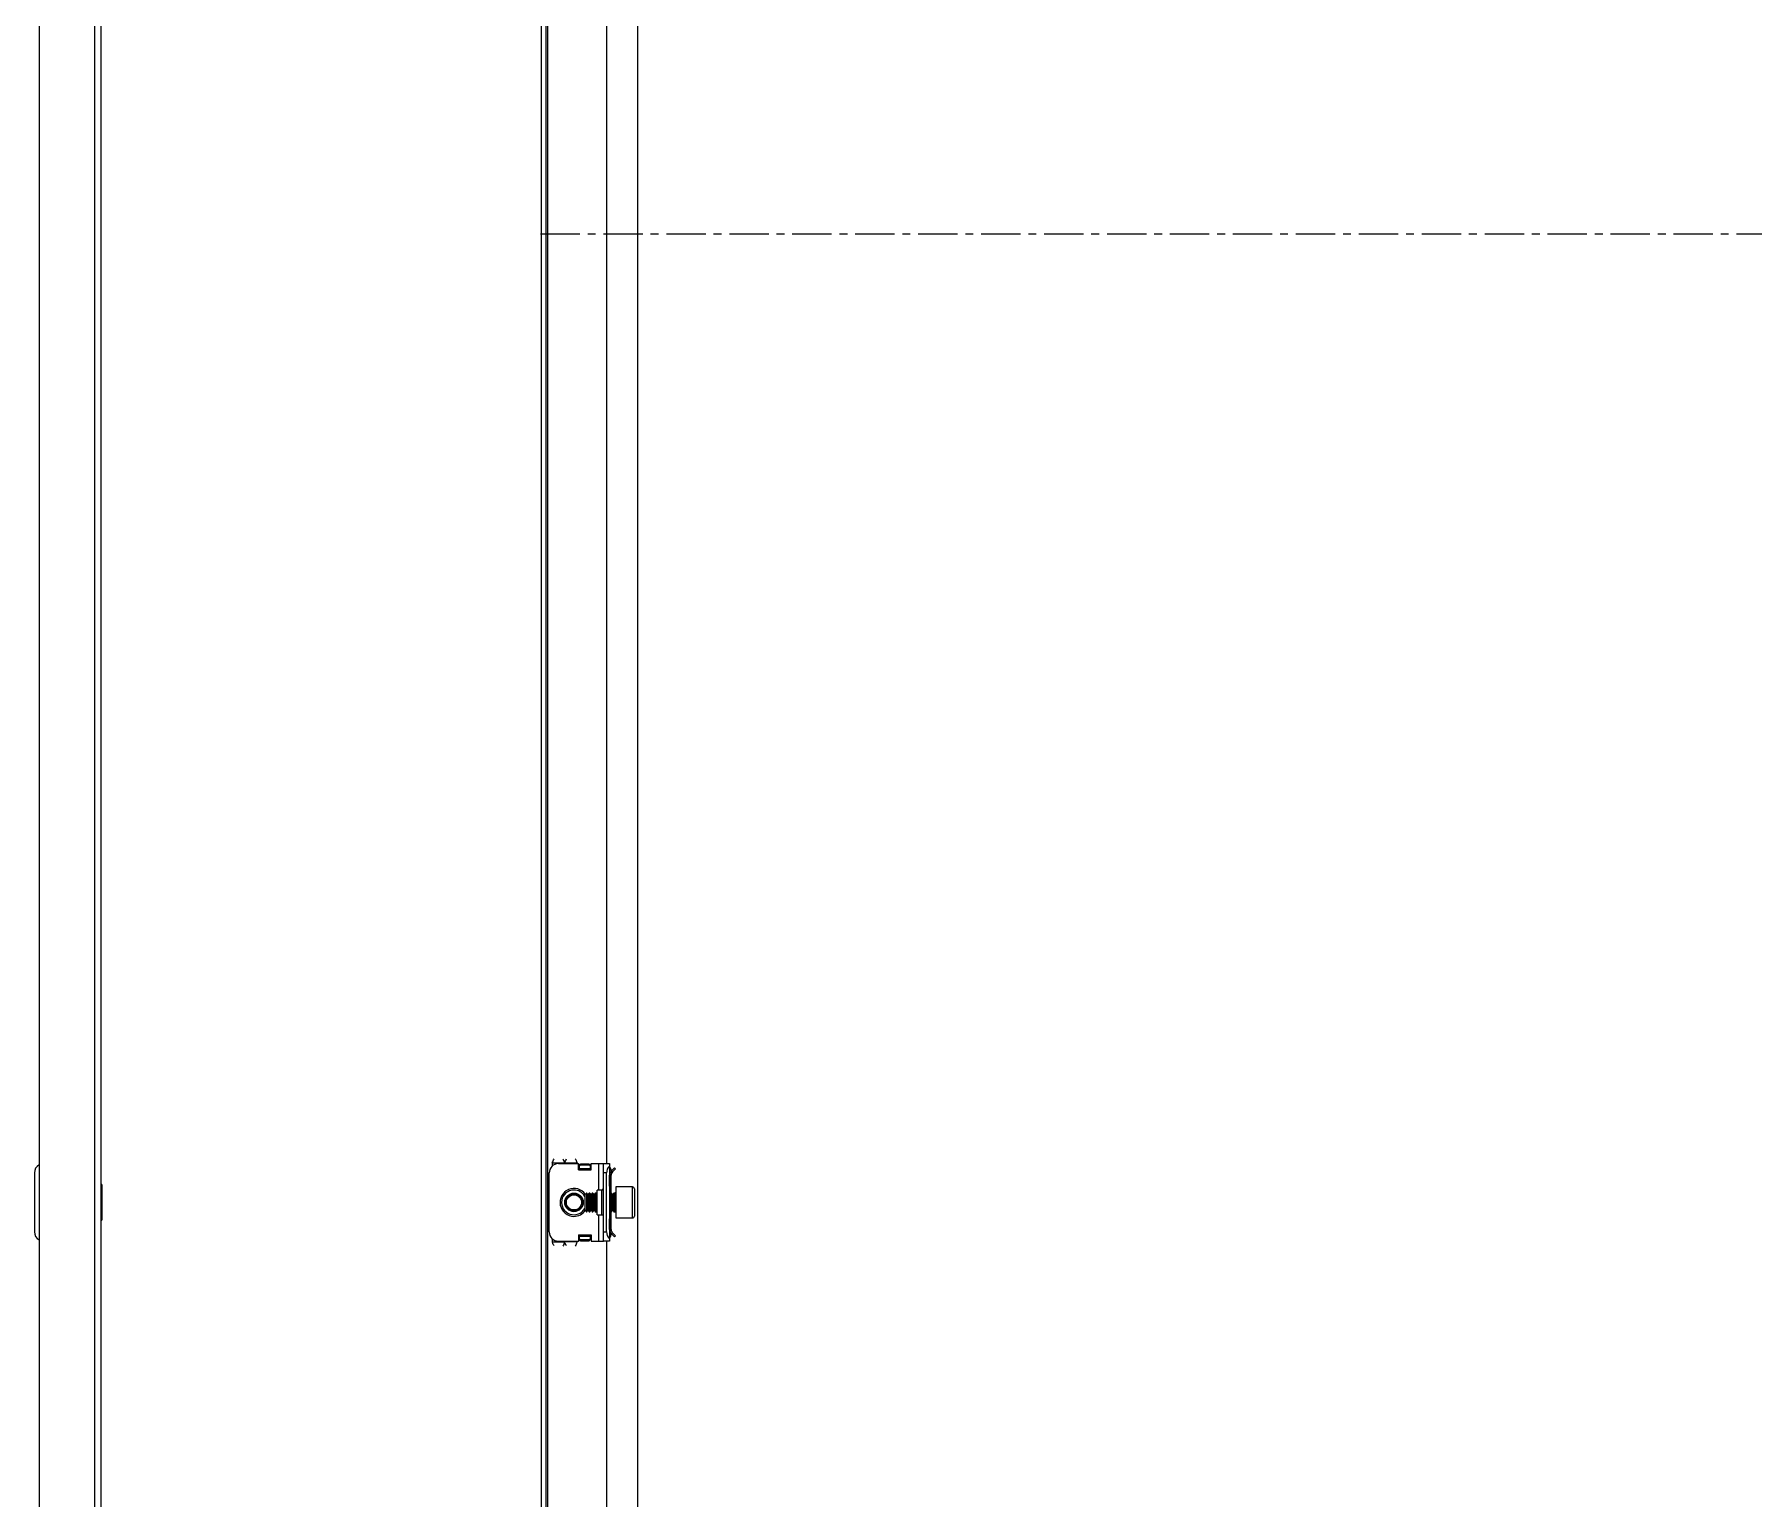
# Model space of a CAD drawing. Header units: millimetres. Extents: x -413 to 1878, y -693 to 1285.
# Drawn here: x 768 to 1323, y -134 to 339 of the extents above; entities that cross this region are included whole.
import ezdxf

# ---------------------------------------------------------------- set-up
doc = ezdxf.new("R2010")
doc.units = ezdxf.units.MM
doc.linetypes.add('CENTERX2', pattern=[20.32, 12.7, -2.54, 2.54, -2.54])
doc.layers.add('FORMAT', color=7, linetype='Continuous')

msp = doc.modelspace()

# ---------------------------------------------------------------- linework, layer by layer
at = {"color": 7, "linetype": 'Continuous', "lineweight": 25}
for p, q in [((769.88, 1154.72), (769.88, -606.28)), ((932.06, -606.28), (932.06, 1154.72)), ((933.56, -606.28), (933.56, 1154.72)), ((789.88, 1152.62), (789.88, -604.18)), ((963.06, 1123.72), (963.06, -575.28)), ((953.06, 574.22), (953.06, -25.78)), ((935.56, -25.53), (935.56, -26.54)), ((937.56, -25.78), (944.06, -25.78)), ((943.56, -25.53), (943.56, -25.78)), ((944.06, -27.78), (944.06, -25.78)), ((944.26, -25.9), (944.06, -25.9)), ((944.26, -27.78), (944.26, -25.9)), ((944.31, -26.16), (944.81, -25.8)), ((944.81, -26.16), (944.31, -26.51)), ((944.31, -26.51), (944.31, -26.16)), ((944.31, -27.43), (944.31, -26.51)), ((944.31, -27.78), (944.31, -27.43)), ((944.81, -25.8), (944.81, -26.16)), ((944.81, -25.8), (947.31, -25.8)), ((944.81, -26.16), (947.31, -26.16)), ((947.31, -26.16), (947.31, -25.8)), ((947.31, -25.8), (947.81, -26.16)), ((947.81, -26.51), (947.31, -26.16)), ((947.81, -26.16), (947.81, -26.51)), ((947.81, -26.51), (947.81, -27.43)), ((947.81, -27.43), (947.81, -27.78)), ((948.06, -27.78), (948.06, -25.78)), ((948.06, -25.78), (950.56, -25.78)), ((950.56, -25.78), (952.06, -25.78)), ((952.06, -25.78), (954.06, -25.78)), ((952.06, -28.78), (952.06, -25.78)), ((954.06, -25.78), (954.06, -26.54)), ((954.06, -26.54), (954.06, -50.01)), ((954.06, -26.86), (954.27, -27.07)), ((954.65, -28.11), (955.62, -27.14)), ((955, -28.47), (955.98, -27.49)), ((955.62, -27.14), (955.98, -27.49)), ((768.38, -28.78), (768.38, -47.78)), ((790.13, -32.49), (789.88, -32.49)), ((790.13, -32.49), (790.13, -44.06)), ((934.56, -47.78), (934.56, -28.78)), ((944.06, -27.78), (948.06, -27.78)), ((952.06, -47.78), (952.06, -28.78)), ((953.06, -47.78), (953.06, -28.78)), ((954.56, -29.53), (954.06, -29.53)), ((954.06, -33.03), (954.06, -29.53)), ((954.56, -33.03), (954.06, -33.03)), ((954.56, -27.78), (954.56, -28.24)), ((954.56, -33.03), (954.56, -29.53)), ((954.56, -35.28), (954.56, -33.03)), ((955, -28.47), (954.65, -28.11)), ((961.46, -33.28), (956.06, -33.28)), ((956.06, -33.28), (956.06, -43.28)), ((946.62, -35.28), (946.06, -35.83)), ((946.06, -35.83), (946.06, -40.72)), ((946.68, -35.28), (946.62, -35.28)), ((946.62, -35.28), (946.62, -41.28)), ((947.06, -35.83), (946.68, -35.28)), ((946.68, -35.28), (946.68, -40.81)), ((947.45, -35.28), (947.06, -35.83)), ((947.06, -35.83), (947.06, -40.34)), ((947.68, -35.28), (947.45, -35.28)), ((947.45, -35.28), (947.45, -40.81)), ((948.06, -35.83), (947.68, -35.28)), ((947.68, -35.28), (947.68, -40.81)), ((948.45, -35.28), (948.06, -35.83)), ((948.06, -35.83), (948.06, -40.34)), ((948.68, -35.28), (948.45, -35.28)), ((948.45, -35.28), (948.45, -40.81)), ((949.06, -35.83), (948.68, -35.28)), ((948.68, -35.28), (948.68, -40.81)), ((949.45, -35.28), (949.06, -35.83)), ((949.06, -35.83), (949.06, -40.34)), ((949.68, -35.28), (949.45, -35.28)), ((949.45, -35.28), (949.45, -40.81)), ((950.06, -35.83), (949.68, -35.28)), ((949.68, -35.28), (949.68, -40.81)), ((951.56, -34.28), (950.06, -34.28)), ((950.06, -42.28), (950.06, -34.28)), ((954.45, -35.28), (954.06, -35.83)), ((954.68, -35.28), (954.45, -35.28)), ((954.45, -35.28), (954.45, -40.81)), ((955.06, -35.83), (954.68, -35.28)), ((954.68, -35.28), (954.68, -40.81)), ((955.45, -35.28), (955.06, -35.83)), ((955.06, -35.83), (955.06, -40.34)), ((955.81, -35.28), (955.45, -35.28)), ((955.45, -35.28), (955.45, -40.81)), ((962.06, -33.88), (962.06, -42.68)), ((789.88, -44.06), (790.13, -44.06)), ((946.06, -40.72), (946.62, -41.28)), ((946.62, -41.28), (946.68, -41.28)), ((946.68, -41.28), (947.06, -40.72)), ((946.68, -40.81), (946.68, -41.28)), ((947.06, -40.34), (947.06, -40.72)), ((947.06, -40.72), (947.45, -41.28)), ((947.45, -40.81), (947.45, -41.28)), ((947.45, -41.28), (947.68, -41.28)), ((947.68, -41.28), (948.06, -40.72)), ((947.68, -40.81), (947.68, -41.28)), ((948.06, -40.34), (948.06, -40.72)), ((948.06, -40.72), (948.45, -41.28)), ((948.45, -40.81), (948.45, -41.28)), ((948.45, -41.28), (948.68, -41.28)), ((948.68, -41.28), (949.06, -40.72)), ((948.68, -40.81), (948.68, -41.28)), ((949.06, -40.34), (949.06, -40.72)), ((949.06, -40.72), (949.45, -41.28)), ((949.45, -40.81), (949.45, -41.28)), ((949.45, -41.28), (949.68, -41.28)), ((949.68, -41.28), (950.06, -40.72)), ((949.68, -40.81), (949.68, -41.28)), ((950.06, -42.28), (951.56, -42.28)), ((954.06, -40.72), (954.45, -41.28)), ((954.06, -47.03), (954.06, -43.53)), ((954.06, -43.53), (954.56, -43.53)), ((954.45, -40.81), (954.45, -41.28)), ((954.45, -41.28), (954.68, -41.28)), ((954.56, -43.53), (954.56, -41.28)), ((954.56, -47.03), (954.56, -43.53)), ((954.68, -41.28), (955.06, -40.72)), ((954.68, -40.81), (954.68, -41.28)), ((955.06, -40.34), (955.06, -40.72)), ((955.06, -40.72), (955.45, -41.28)), ((955.45, -40.81), (955.45, -41.28)), ((955.45, -41.28), (955.81, -41.28)), ((956.06, -43.28), (961.46, -43.28)), ((944.06, -48.78), (944.06, -50.78)), ((944.06, -48.78), (948.06, -48.78)), ((944.26, -50.66), (944.26, -48.78)), ((944.31, -49.13), (944.31, -48.78)), ((944.31, -50.05), (944.31, -49.13)), ((947.81, -48.78), (947.81, -49.13)), ((947.81, -49.13), (947.81, -50.05)), ((948.06, -48.78), (948.06, -50.78)), ((952.06, -50.78), (952.06, -47.78)), ((954.56, -47.03), (954.06, -47.03)), ((954.27, -49.49), (954.06, -49.69)), ((954.56, -48.78), (954.56, -48.38)), ((955, -48.09), (954.65, -48.44)), ((954.65, -48.44), (955.62, -49.42)), ((955, -48.09), (955.98, -49.06)), ((955.62, -49.42), (955.98, -49.06)), ((935.56, -50.01), (935.56, -51.03)), ((937.56, -50.78), (944.06, -50.78)), ((943.56, -50.78), (943.56, -51.03)), ((944.06, -50.66), (944.26, -50.66)), ((944.31, -50.4), (944.31, -50.05)), ((944.31, -50.05), (944.81, -50.4)), ((944.81, -50.75), (944.31, -50.4)), ((944.81, -50.4), (944.81, -50.75)), ((947.31, -50.4), (944.81, -50.4)), ((947.31, -50.75), (944.81, -50.75)), ((947.31, -50.4), (947.81, -50.05)), ((947.31, -50.75), (947.31, -50.4)), ((947.81, -50.4), (947.31, -50.75)), ((947.81, -50.05), (947.81, -50.4)), ((948.06, -50.78), (950.56, -50.78)), ((950.56, -50.78), (952.06, -50.78)), ((954.06, -50.78), (952.06, -50.78)), ((953.06, -50.78), (953.06, -525.78)), ((954.06, -50.01), (954.06, -50.78))]:
    msp.add_line(p, q, dxfattribs=at)
at = {"color": 8, "linetype": 'Continuous', "lineweight": 18}
for p, q in [((787.78, 1154.72), (787.78, -606.28)), ((934.16, -604.18), (934.16, 1152.62)), ((935.56, -25.53), (939.56, -25.53)), ((939.56, -25.53), (943.56, -25.53)), ((947.81, -27.43), (944.31, -27.43)), ((950.56, -34.28), (950.56, -25.78)), ((954.06, -27.28), (954.27, -27.07)), ((953.06, -28.78), (952.06, -28.78)), ((954.06, -27.78), (954.56, -27.78)), ((961.46, -43.28), (961.46, -33.28)), ((951.56, -42.28), (951.56, -34.28)), ((955.81, -36.66), (955.81, -35.28)), ((955.81, -41.28), (955.81, -36.66)), ((950.56, -50.78), (950.56, -42.28)), ((944.31, -49.13), (947.81, -49.13)), ((952.06, -47.78), (953.06, -47.78)), ((954.06, -48.78), (954.56, -48.78)), ((954.06, -49.28), (954.27, -49.49)), ((935.56, -51.03), (939.56, -51.03)), ((943.56, -51.03), (939.56, -51.03))]:
    msp.add_line(p, q, dxfattribs=at)
at = {"color": 7, "linetype": 'Continuous', "lineweight": 25}
for radius in [3, 2.76, 2.45]:
    msp.add_circle((942.56, -38.28), radius, dxfattribs=at)
for centre, radius, start, end in [((771.38, -28.78), 3, 120, 180), ((937.56, -28.78), 3, 90, 180), ((956.06, -28.78), 3, 131.8103, 180), ((953.56, -27.78), 1, 360, 45), ((961.46, -33.88), 0.6, 0, 90), ((942.56, -38.28), 4, 90, 331.045), ((942.56, -38.28), 4, 28.955, 90), ((951.56, -33.78), 0.5, 270, 0), ((955.81, -35.03), 0.25, 270, 0), ((951.56, -42.78), 0.5, 360, 90), ((955.81, -41.53), 0.25, 360, 90), ((961.46, -42.68), 0.6, 270, 360), ((771.38, -47.78), 3, 180, 240), ((937.56, -47.78), 3, 180, 270), ((956.06, -47.78), 3, 180, 228.1897), ((953.56, -48.78), 1, 315, 360)]:
    msp.add_arc(centre, radius, start, end, dxfattribs=at)
at = {"color": 8, "linetype": 'Continuous', "lineweight": 18}
for start, end in [(35.4622, 270), (270, 324.5378)]:
    msp.add_arc((942.56, -38.28), 4.5, start, end, dxfattribs=at)
at = {"color": 7, "linetype": 'Continuous', "lineweight": 25}
for points, knots in [([(935.56, -25.53), (935.66, -25.28), (935.85, -24.8), (936.04, -24.4), (936.14, -24.21)], [0, 0, 0, 0, 0.502065, 1, 1, 1, 1]), ([(938.99, -24.22), (939.07, -24.37), (939.25, -24.72), (939.44, -25.21), (939.55, -25.49), (939.56, -25.53)], [0, 0, 0, 0, 0.415483, 0.917152, 1, 1, 1, 1]), ([(939.56, -25.53), (939.66, -25.28), (939.85, -24.8), (940.04, -24.4), (940.14, -24.21)], [0, 0, 0, 0, 0.502065, 1, 1, 1, 1]), ([(942.99, -24.22), (943.07, -24.37), (943.25, -24.72), (943.44, -25.21), (943.55, -25.49), (943.56, -25.53)], [0, 0, 0, 0, 0.415483, 0.917152, 1, 1, 1, 1]), ([(954.65, -28.11), (954.5, -28.3), (954.19, -28.68), (954.07, -29.21), (954.07, -29.49), (954.06, -29.53)], [0, 0, 0, 0, 0.4618628, 0.9237257, 1, 1, 1, 1]), ([(955, -28.47), (954.88, -28.62), (954.7, -28.85), (954.58, -29.22), (954.57, -29.43), (954.56, -29.53)], [0, 0, 0, 0, 0.485042, 0.738404, 1, 1, 1, 1]), ([(954.06, -47.03), (954.09, -47.27), (954.14, -47.75), (954.43, -48.21), (954.62, -48.41), (954.65, -48.44)], [0, 0, 0, 0, 0.461863, 0.923726, 1, 1, 1, 1]), ([(954.56, -47.03), (954.59, -47.22), (954.62, -47.51), (954.8, -47.86), (954.94, -48.01), (955, -48.09)], [0, 0, 0, 0, 0.485042, 0.738404, 1, 1, 1, 1]), ([(936.14, -52.34), (936.06, -52.18), (935.88, -51.84), (935.69, -51.35), (935.58, -51.07), (935.56, -51.03)], [0, 0, 0, 0, 0.415483, 0.917152, 1, 1, 1, 1]), ([(939.56, -51.03), (939.47, -51.27), (939.28, -51.76), (939.09, -52.15), (938.99, -52.35)], [0, 0, 0, 0, 0.502065, 1, 1, 1, 1]), ([(940.14, -52.34), (940.06, -52.18), (939.88, -51.84), (939.69, -51.35), (939.58, -51.07), (939.56, -51.03)], [0, 0, 0, 0, 0.415483, 0.917152, 1, 1, 1, 1]), ([(943.56, -51.03), (943.47, -51.27), (943.28, -51.76), (943.09, -52.15), (942.99, -52.35)], [0, 0, 0, 0, 0.502065, 1, 1, 1, 1])]:
    msp.add_open_spline(points, degree=3, knots=knots, dxfattribs=at)
at = {"layer": 'FORMAT', "linetype": 'CENTERX2', "lineweight": 18}
msp.add_line((931.76, 274.22), (1878.36, 274.22), dxfattribs=at)

doc.saveas('drawing.dxf')
